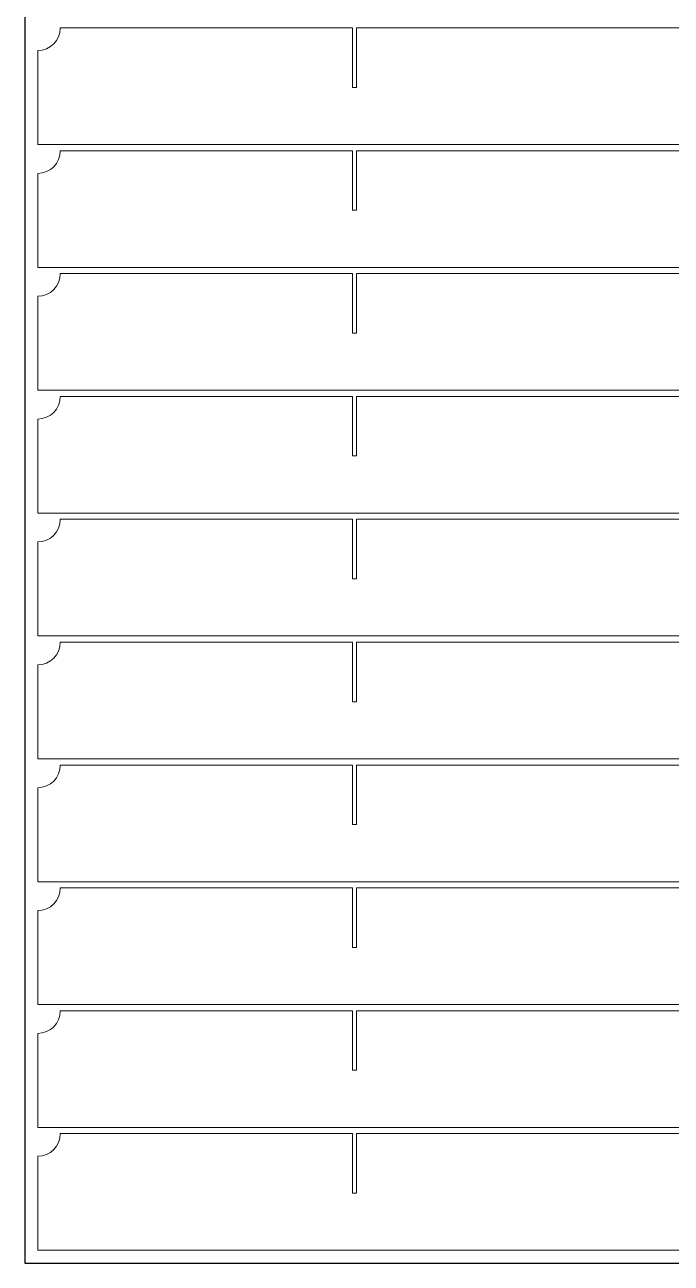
# Model space of a CAD drawing. Header units: millimetres. Extents: x 352 to 5752, y 371 to 2371.
# Drawn here: x 352 to 852, y 371 to 1329 of the extents above; entities that cross this region are included whole.
import ezdxf

# ---------------------------------------------------------------- set-up
doc = ezdxf.new("R2010")
doc.units = ezdxf.units.MM
doc.layers.add('IV_OUTER_PROFILE', color=7, linetype='Continuous', lineweight=5)

msp = doc.modelspace()

# ---------------------------------------------------------------- linework, layer by layer
msp.add_lwpolyline([(352.48, 371.21), (1352.48, 371.21), (1352.48, 2371.21), (352.48, 2371.21)], close=True)
at = {"layer": 'IV_OUTER_PROFILE'}
for p, q in [((379.98, 1326.41), (605.88, 1326.41)), ((605.88, 1280.41), (605.88, 1326.41)), ((609.08, 1326.41), (609.08, 1280.41)), ((609.08, 1326.41), (1095.88, 1326.41)), ((362.48, 1308.91), (362.48, 1236.21)), ((609.08, 1280.41), (605.88, 1280.41)), ((362.48, 1236.21), (1342.48, 1236.21)), ((379.98, 1231.41), (605.88, 1231.41)), ((605.88, 1185.41), (605.88, 1231.41)), ((609.08, 1231.41), (609.08, 1185.41)), ((609.08, 1231.41), (1095.88, 1231.41)), ((362.48, 1213.91), (362.48, 1141.21)), ((609.08, 1185.41), (605.88, 1185.41)), ((362.48, 1141.21), (1342.48, 1141.21)), ((379.98, 1136.41), (605.88, 1136.41)), ((605.88, 1090.41), (605.88, 1136.41)), ((609.08, 1136.41), (609.08, 1090.41)), ((609.08, 1136.41), (1095.88, 1136.41)), ((362.48, 1118.91), (362.48, 1046.21)), ((609.08, 1090.41), (605.88, 1090.41)), ((362.48, 1046.21), (1342.48, 1046.21)), ((379.98, 1041.41), (605.88, 1041.41)), ((605.88, 995.41), (605.88, 1041.41)), ((609.08, 1041.41), (609.08, 995.41)), ((609.08, 1041.41), (1095.88, 1041.41)), ((362.48, 1023.91), (362.48, 951.21)), ((609.08, 995.41), (605.88, 995.41)), ((362.48, 951.21), (1342.48, 951.21)), ((379.98, 946.41), (605.88, 946.41)), ((605.88, 900.41), (605.88, 946.41)), ((609.08, 946.41), (609.08, 900.41)), ((609.08, 946.41), (1095.88, 946.41)), ((362.48, 928.91), (362.48, 856.21)), ((609.08, 900.41), (605.88, 900.41)), ((362.48, 856.21), (1342.48, 856.21)), ((379.98, 851.41), (605.88, 851.41)), ((605.88, 805.41), (605.88, 851.41)), ((609.08, 851.41), (609.08, 805.41)), ((609.08, 851.41), (1095.88, 851.41)), ((362.48, 833.91), (362.48, 761.21)), ((609.08, 805.41), (605.88, 805.41)), ((362.48, 761.21), (1342.48, 761.21)), ((379.98, 756.41), (605.88, 756.41)), ((605.88, 710.41), (605.88, 756.41)), ((609.08, 756.41), (609.08, 710.41)), ((609.08, 756.41), (1095.88, 756.41)), ((362.48, 738.91), (362.48, 666.21)), ((609.08, 710.41), (605.88, 710.41)), ((362.48, 666.21), (1342.48, 666.21)), ((379.98, 661.41), (605.88, 661.41)), ((605.88, 615.41), (605.88, 661.41)), ((609.08, 661.41), (609.08, 615.41)), ((609.08, 661.41), (1095.88, 661.41)), ((362.48, 643.91), (362.48, 571.21)), ((609.08, 615.41), (605.88, 615.41)), ((362.48, 571.21), (1342.48, 571.21)), ((379.98, 566.41), (605.88, 566.41)), ((605.88, 520.41), (605.88, 566.41)), ((609.08, 566.41), (609.08, 520.41)), ((609.08, 566.41), (1095.88, 566.41)), ((362.48, 548.91), (362.48, 476.21)), ((609.08, 520.41), (605.88, 520.41)), ((362.48, 476.21), (1342.48, 476.21)), ((379.98, 471.41), (605.88, 471.41)), ((605.88, 425.41), (605.88, 471.41)), ((609.08, 471.41), (609.08, 425.41)), ((609.08, 471.41), (1095.88, 471.41)), ((362.48, 453.91), (362.48, 381.21)), ((609.08, 425.41), (605.88, 425.41)), ((362.48, 381.21), (1342.48, 381.21))]:
    msp.add_line(p, q, dxfattribs=at)
for centre in [(362.48, 1326.41), (362.48, 1231.41), (362.48, 1136.41), (362.48, 1041.41), (362.48, 946.41), (362.48, 851.41), (362.48, 756.41), (362.48, 661.41), (362.48, 566.41), (362.48, 471.41)]:
    msp.add_arc(centre, 17.5, 270, 0, dxfattribs=at)

doc.saveas('drawing.dxf')
